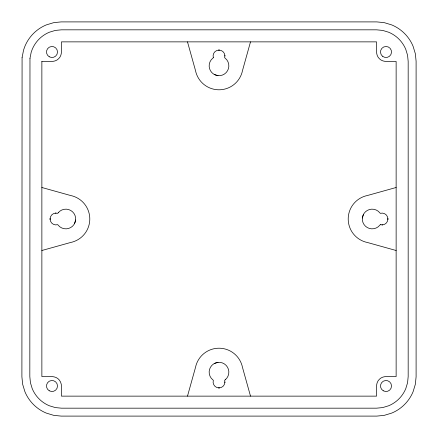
<?xml version="1.0" encoding="UTF-8"?>
<svg xmlns="http://www.w3.org/2000/svg" width="438" height="438" viewBox="0 0 438 438"><rect width="100%" height="100%" fill="white"/><g stroke="black" fill="none" stroke-linecap="round" stroke-linejoin="round"><path stroke-width="0.66" d="M50.107 218.42L50.107 219.58M224.88 382.593L224.908 382.013M387.893 219.58L387.893 218.42M75.637 219.964L74.52 223.643M362.363 218.036L363.48 214.357M250.509 41.856L242.515 70.513A23.98 23.98 0 0 1 195.485 70.513L187.491 41.856M187.491 396.144L195.485 367.487A23.98 23.98 0 0 1 242.515 367.487L250.509 396.144M214.357 363.48L218.036 362.363M41.856 250.509L70.513 242.515A23.98 23.98 0 0 0 70.513 195.485L41.856 187.491M396.144 187.491L367.487 195.485A23.98 23.98 0 0 0 367.487 242.515L396.144 250.509M218.42 50.107L219.58 50.107M55.407 213.12L55.987 213.092M382.013 224.908L382.593 224.88M219.58 387.893L218.42 387.893M218.036 75.637L214.357 74.52M224.88 55.407L224.908 55.987M22.081 57.57L21.9 376.8L22.65 384.268L24.9 391.692A39.562 39.562 0 0 0 46.308 413.1L53.732 415.35L61.2 416.1L376.8 416.1L384.268 415.35L391.692 413.1A39.562 39.562 0 0 0 413.1 391.692L415.35 384.268L416.1 376.8L416.1 61.2L415.35 53.732L413.1 46.308A39.562 39.562 0 0 0 391.692 24.9L384.268 22.65L376.8 21.9L61.2 21.9L53.732 22.65L46.308 24.9A39.562 39.562 0 0 0 24.9 46.308L23.592 49.965L22.081 57.57M29.976 58.347L29.828 376.603L30.43 382.724L32.231 388.654A31.624 31.624 0 0 0 49.346 405.769L55.276 407.57L61.397 408.172L376.603 408.172L382.724 407.57L388.654 405.769A31.624 31.624 0 0 0 405.769 388.654L407.57 382.724L408.172 376.603L408.172 61.397L407.57 55.276L405.769 49.346A31.624 31.624 0 0 0 388.654 32.231L382.724 30.43L376.603 29.828L61.397 29.828L55.276 30.43L49.346 32.231A31.624 31.624 0 0 0 32.231 49.346L31.186 52.27L29.976 58.347M41.867 61.446L41.873 376.576C47.507 377.041 55.177 374.775 59.3 380.009C63.023 384.493 60.866 390.899 61.446 396.133L376.554 396.133C377.069 390.691 374.84 383.683 379.319 379.319C383.683 374.84 390.691 377.069 396.133 376.554L396.133 61.446C390.691 60.931 383.683 63.16 379.319 58.681C374.84 54.317 377.069 47.309 376.554 41.867L61.446 41.867C60.931 47.309 63.16 54.317 58.681 58.681C54.317 63.16 47.309 60.931 41.867 61.446M58.221 212.753L57.701 213.344A5.908 5.908 0 0 0 50.08 219A5.908 5.908 0 0 0 57.701 224.656L58.221 225.247A9.85 9.85 0 0 0 72.566 226.189A9.85 9.85 0 0 0 72.566 211.811A9.85 9.85 0 0 0 58.221 212.753M380.299 224.656L379.779 225.247A9.85 9.85 0 0 1 365.434 226.189A9.85 9.85 0 0 1 365.434 211.811A9.85 9.85 0 0 1 379.779 212.753L380.299 213.344A5.908 5.908 0 0 1 387.92 219A5.908 5.908 0 0 1 380.299 224.656M213.344 57.701L212.753 58.221A9.85 9.85 0 0 0 211.811 72.566A9.85 9.85 0 0 0 226.189 72.566A9.85 9.85 0 0 0 225.247 58.221L224.656 57.701A5.908 5.908 0 0 0 219 50.08A5.908 5.908 0 0 0 213.344 57.701M225.247 379.779L224.656 380.299A5.908 5.908 0 0 1 219 387.92A5.908 5.908 0 0 1 213.344 380.299L212.753 379.779A9.85 9.85 0 0 1 211.811 365.434A9.85 9.85 0 0 1 226.189 365.434A9.85 9.85 0 0 1 225.247 379.779M383.25 390.778A5.513 5.513 0 0 0 391.517 386.004A5.513 5.513 0 0 0 383.25 381.23A5.513 5.513 0 0 0 383.25 390.778M382.796 56.475A5.513 5.513 0 0 0 391.495 52.533A5.513 5.513 0 0 0 383.732 46.97A5.513 5.513 0 0 0 382.796 56.475M49.237 56.77A5.513 5.513 0 0 0 57.509 51.996A5.513 5.513 0 0 0 49.237 47.222A5.513 5.513 0 0 0 49.237 56.77M49.237 390.778A5.513 5.513 0 0 0 57.509 386.004A5.513 5.513 0 0 0 49.237 381.23A5.513 5.513 0 0 0 49.237 390.778"/></g></svg>
